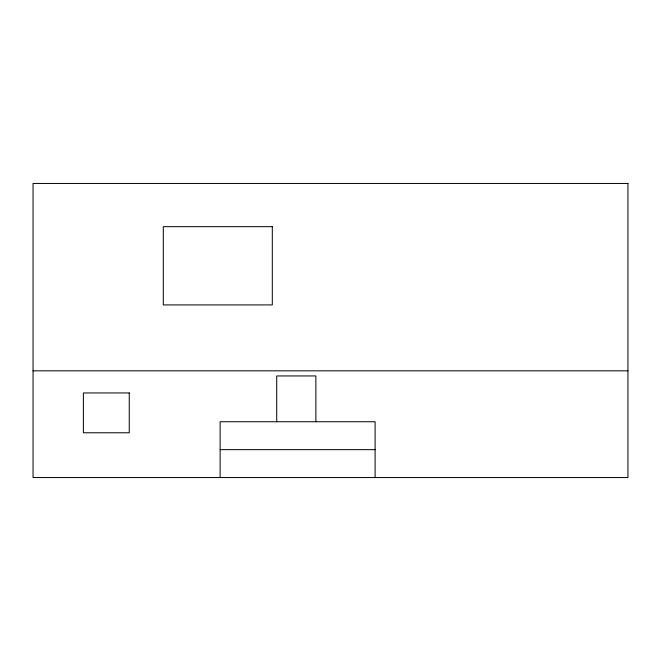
<?xml version="1.0" encoding="UTF-8"?>
<svg xmlns="http://www.w3.org/2000/svg" width="661" height="661" viewBox="0 0 661 661"><rect width="100%" height="100%" fill="white"/><g stroke="black" fill="none" stroke-linecap="round" stroke-linejoin="round"><path stroke-width="0.99" d="M33.05 370.829L627.95 370.829M220.13 449.645L375.109 449.645M375.109 477.548L375.109 421.743L220.13 421.743L220.13 477.548M315.875 421.743L315.875 375.952L276.719 375.952L276.719 421.743M627.95 183.452L33.05 183.452L33.05 477.548L627.95 477.548L627.95 183.452M272.307 226.665L163.3 226.665L163.3 304.919L272.307 304.919L272.307 226.665M129.25 392.956L83.385 392.956L83.385 432.773L129.25 432.773L129.25 392.956"/></g></svg>
